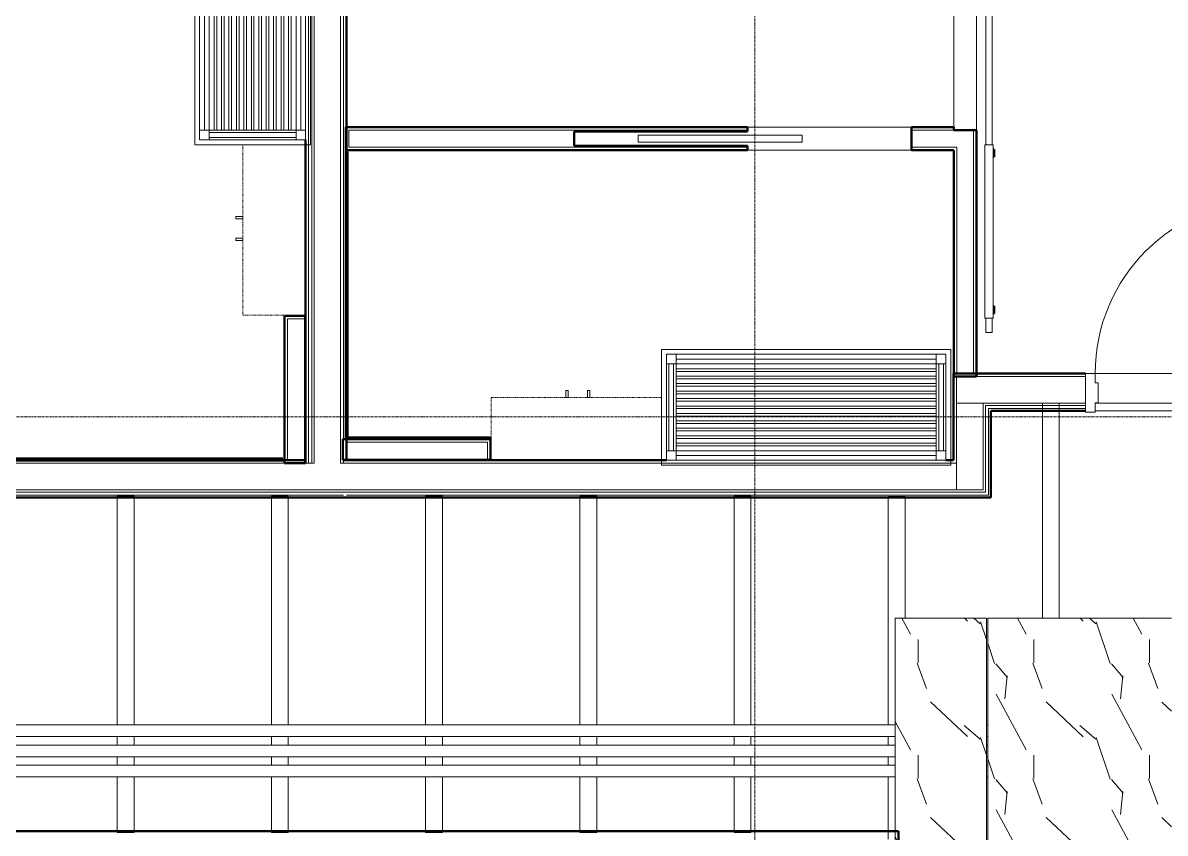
# Model space of a CAD drawing. Header units: inches. Extents: x -4235 to -464, y 9706 to 12338.
# Drawn here: x -2979.3 to -2742.2, y 10380.8 to 10549 of the extents above; entities that cross this region are included whole.
import ezdxf

# ---------------------------------------------------------------- set-up
doc = ezdxf.new("R2010")
doc.units = ezdxf.units.IN
doc.header["$MEASUREMENT"] = 0
doc.linetypes.add('Dash', pattern=[0.25, 0.125, -0.125])
doc.linetypes.add('Grid Line 1_2_', pattern=[0.875, 0.5, -0.125, 0.125, -0.125])
for name, color, linetype, lineweight in [('0-1', 7, 'Continuous', 5), ('0-2', 10, 'Continuous', 9), ('A-CLNG-1', 254, 'Continuous', 9), ('A-CLNG-2', 10, 'Continuous', 9), ('A-CLNG-PATT-1', 253, 'Continuous', 13), ('A-DOOR-1', 10, 'Continuous', 9), ('A-DOOR-2', 50, 'Continuous', 20), ('A-DOOR-3', 7, 'Continuous', 50), ('A-DOOR-FRAM-3', 50, 'Continuous', 20), ('A-FLOR-3', 192, 'Continuous', 9), ('A-WALL-1', 7, 'Continuous', 50), ('A-WALL-2', 250, 'Continuous', 13), ('A-WALL-3', 10, 'Continuous', 9), ('A-WALL-4', 254, 'Continuous', 9), ('I-WALL-1', 7, 'Continuous', 50), ('I-WALL-2', 10, 'Continuous', 9), ('I-WALL-3', 254, 'Continuous', 9), ('P-PIPE-1', 10, 'Continuous', 9), ('Q-CASE-1', 254, 'Continuous', 9), ('Q-CASE-2', 10, 'Continuous', 9), ('Q-CASE-3', 254, 'Dash', 9), ('Q-CASE-4', 10, 'Dash', 9), ('S-BEAM', 12, 'Continuous', 9), ('S-GRID-1', 1, 'Grid Line 1_2_', 9)]:
    doc.layers.add(name, color=color, linetype=linetype, lineweight=lineweight)

# ---------------------------------------------------------------- blocks, each defined once
blk = doc.blocks.new('BARN - FLUSH - 3-0 x 7-0 BARN DOOR-2961666-BACKGROUND - RCP - 1ST FLOOR')
at = {"layer": 'A-DOOR-1'}
for p, q in [((-57, -4.32), (-60, -4.32)), ((-60, -4.32), (-60, -4.95)), ((-57, -5.82), (-57, -4.07)), ((-57, -4.07), (-21, -4.07)), ((-21, -4.07), (-21, -5.82)), ((21, -4.32), (-21, -4.32)), ((21, -4.95), (21, -4.32)), ((-60, -4.95), (-60, -5.57)), ((-60, -5.57), (-57, -5.57)), ((-21, -5.82), (-57, -5.82)), ((-21, -5.57), (21, -5.57)), ((21, -5.57), (21, -4.95))]:
    blk.add_line(p, q, dxfattribs=at)
at = {"layer": 'A-DOOR-3'}
for p, q in [((-56, -6), (-56, -5.82)), ((-54.5, -6), (-56, -6)), ((-54.5, -5.82), (-54.5, -6)), ((-23.5, -6), (-23.5, -5.82)), ((-22, -6), (-23.5, -6)), ((-22, -5.82), (-22, -6))]:
    blk.add_line(p, q, dxfattribs=at)
blk = doc.blocks.new('POCKET - FLUSH - 2-10 x 6-8-2882530-BACKGROUND - RCP - 1ST FLOOR')
at = {"layer": 'A-DOOR-2'}
for p, q in [((-39.67, -0.75), (-39.67, 0.75)), ((-39.67, 0.75), (-5.67, 0.75)), ((-5.67, 0.75), (-5.67, -0.75)), ((-5.67, -0.75), (-39.67, -0.75))]:
    blk.add_line(p, q, dxfattribs=at)
blk = doc.blocks.new('Bath Vanity - Bath Vanity 60_-3150019-BACKGROUND - RCP - 1ST FLOOR')
at = {"layer": 'Q-CASE-1'}
for p, q in [((-29.26, 0), (-29.26, 1)), ((30.74, 1), (30.74, 0)), ((30.74, 0), (-29.26, 0))]:
    blk.add_line(p, q, dxfattribs=at)
at = {"layer": 'Q-CASE-2'}
for p, q in [((-29.26, 1), (-29.26, 24)), ((-29.26, 24), (30.74, 24)), ((30.74, 24), (30.74, 1)), ((-28.26, 21), (-28.26, 23)), ((-28.26, 23), (-26.26, 23)), ((-26.26, 23), (27.74, 23)), ((-26.26, 23), (-26.26, 21)), ((-26.26, 22), (27.74, 22)), ((27.74, 21), (27.74, 23)), ((27.74, 23), (29.74, 23)), ((29.74, 23), (29.74, 21)), ((-28.26, 21), (-28.26, 3)), ((-26.26, 21), (-28.26, 21)), ((-27.76, 21), (-27.76, 3)), ((-26.76, 21), (-26.76, 3)), ((27.74, 21), (-26.26, 21)), ((-26.26, 21), (-26.26, 3)), ((-26.26, 20), (27.74, 20)), ((27.74, 19.45), (-26.26, 19.45)), ((27.74, 21), (27.74, 3)), ((29.74, 21), (27.74, 21)), ((28.24, 21), (28.24, 3)), ((29.24, 21), (29.24, 3)), ((29.74, 21), (29.74, 3)), ((-26.26, 18.45), (27.74, 18.45)), ((27.74, 17.91), (-26.26, 17.91)), ((-26.26, 16.91), (27.74, 16.91)), ((27.74, 16.36), (-26.26, 16.36)), ((-26.26, 15.36), (27.74, 15.36)), ((27.74, 14.82), (-26.26, 14.82)), ((-26.26, 13.82), (27.74, 13.82)), ((27.74, 13.27), (-26.26, 13.27)), ((-26.26, 12.27), (27.74, 12.27)), ((27.74, 11.73), (-26.26, 11.73)), ((-26.26, 10.73), (27.74, 10.73)), ((27.74, 10.18), (-26.26, 10.18)), ((-26.26, 9.18), (27.74, 9.18)), ((27.74, 8.64), (-26.26, 8.64)), ((-26.26, 7.64), (27.74, 7.64)), ((27.74, 7.09), (-26.26, 7.09)), ((-26.26, 6.09), (27.74, 6.09)), ((27.74, 5.55), (-26.26, 5.55)), ((-28.26, 1), (-28.26, 3)), ((-28.26, 3), (-26.26, 3)), ((-26.26, 4.55), (27.74, 4.55)), ((27.74, 4), (-26.26, 4)), ((-26.26, 3), (27.74, 3)), ((-26.26, 3), (-26.26, 1)), ((27.74, 1), (27.74, 3)), ((27.74, 3), (29.74, 3)), ((29.74, 3), (29.74, 1)), ((-26.26, 1), (-28.26, 1)), ((-26.26, 2), (27.74, 2)), ((-26.26, 1), (27.74, 1)), ((29.74, 1), (27.74, 1))]:
    blk.add_line(p, q, dxfattribs=at)
blk = doc.blocks.new('300 Series Wall Hung Cabinet_326 - 36_-V87-BACKGROUND - RCP - 1ST FLOOR')
at = {"layer": 'Q-CASE-2'}
for p, q in [((-2.01, 14.69), (-2.5, 14.69)), ((-2.5, 14.69), (-2.5, 13.19)), ((-2.01, 13.19), (-2.01, 14.69)), ((2.49, 14.69), (2, 14.69)), ((2, 14.69), (2, 13.19)), ((2.49, 13.19), (2.49, 14.69)), ((-2.5, 13.19), (-2.01, 13.19)), ((2, 13.19), (2.49, 13.19))]:
    blk.add_line(p, q, dxfattribs=at)
at = {"layer": 'Q-CASE-3'}
blk.add_line((17.37, 0.19), (-18, 0.19), dxfattribs=at)
at = {"layer": 'Q-CASE-4'}
for p, q in [((-18, 0.19), (-18, 13.19)), ((-18, 13.19), (17.37, 13.19))]:
    blk.add_line(p, q, dxfattribs=at)
blk = doc.blocks.new('Bath Vanity - Bath Vanity 60_-V97-BACKGROUND - RCP - 1ST FLOOR')
at = {"layer": 'Q-CASE-1'}
for p, q in [((-29.26, 0), (-29.26, 1)), ((30.74, 1), (30.74, 0.38)), ((30.74, 0.35), (30.74, 0)), ((30.74, 0), (-29.26, 0))]:
    blk.add_line(p, q, dxfattribs=at)
at = {"layer": 'Q-CASE-2'}
for p, q in [((-29.26, 1), (-29.26, 24)), ((-29.26, 24), (30.74, 24)), ((30.74, 24), (30.74, 1)), ((-28.26, 21), (-28.26, 23)), ((-28.26, 23), (-26.26, 23)), ((-26.26, 23), (27.74, 23)), ((-26.26, 23), (-26.26, 21)), ((-26.26, 22), (27.74, 22)), ((27.74, 21), (27.74, 23)), ((27.74, 23), (29.74, 23)), ((29.74, 23), (29.74, 21)), ((-28.26, 21), (-28.26, 3)), ((-26.26, 21), (-28.26, 21)), ((-27.76, 21), (-27.76, 3)), ((-26.76, 21), (-26.76, 3)), ((27.74, 21), (-26.26, 21)), ((-26.26, 21), (-26.26, 3)), ((-26.26, 20), (27.74, 20)), ((27.74, 19.45), (-26.26, 19.45)), ((27.74, 21), (27.74, 3)), ((29.74, 21), (27.74, 21)), ((28.24, 21), (28.24, 3)), ((29.24, 21), (29.24, 3)), ((29.74, 21), (29.74, 3)), ((-26.26, 18.45), (27.74, 18.45)), ((27.74, 17.91), (-26.26, 17.91)), ((-26.26, 16.91), (27.74, 16.91)), ((27.74, 16.36), (-26.26, 16.36)), ((-26.26, 15.36), (27.74, 15.36)), ((27.74, 14.82), (-26.26, 14.82)), ((-26.26, 13.82), (27.74, 13.82)), ((27.74, 13.27), (-26.26, 13.27)), ((-26.26, 12.27), (27.74, 12.27)), ((27.74, 11.73), (-26.26, 11.73)), ((-26.26, 10.73), (27.74, 10.73)), ((27.74, 10.18), (-26.26, 10.18)), ((-26.26, 9.18), (27.74, 9.18)), ((27.74, 8.64), (-26.26, 8.64)), ((-26.26, 7.64), (27.74, 7.64)), ((27.74, 7.09), (-26.26, 7.09)), ((-26.26, 6.09), (27.74, 6.09)), ((27.74, 5.55), (-26.26, 5.55)), ((-28.26, 1), (-28.26, 3)), ((-28.26, 3), (-26.26, 3)), ((-26.26, 4.55), (27.74, 4.55)), ((27.74, 4), (-26.26, 4)), ((-26.26, 3), (27.74, 3)), ((-26.26, 3), (-26.26, 1)), ((27.74, 1), (27.74, 3)), ((27.74, 3), (29.74, 3)), ((29.74, 3), (29.74, 1)), ((-26.26, 1), (-28.26, 1)), ((-26.26, 2), (27.74, 2)), ((-26.26, 1), (27.74, 1)), ((29.74, 1), (27.74, 1))]:
    blk.add_line(p, q, dxfattribs=at)
blk = doc.blocks.new('CTR - 1st Phase - Unit Layouts_rvt-1-BACKGROUND - RCP - 1ST FLOOR')
at = {"layer": 'A-WALL-1'}
for p, q in [((-2912.2, 10527.29), (-2828.87, 10527.29)), ((-2912.2, 10526.66), (-2912.2, 10527.29)), ((-2912.2, 10523.16), (-2912.2, 10526.66)), ((-2828.87, 10526.41), (-2864.87, 10526.41)), ((-2864.87, 10526.41), (-2864.87, 10523.41)), ((-2828.87, 10527.29), (-2828.87, 10526.41)), ((-2794.87, 10527.29), (-2786.07, 10527.29)), ((-2794.87, 10522.54), (-2794.87, 10527.29)), ((-2786.07, 10527.29), (-2786.07, 10526.66)), ((-2786.07, 10526.66), (-2781.32, 10526.66)), ((-2781.32, 10526.66), (-2781.32, 10475.54)), ((-2864.87, 10523.41), (-2828.87, 10523.41)), ((-2828.87, 10523.41), (-2828.87, 10522.54)), ((-2912.23, 10462.54), (-2912.23, 10522.54)), ((-2912.23, 10522.54), (-2911.86, 10522.54)), ((-2912.2, 10522.54), (-2912.2, 10523.16)), ((-2828.87, 10522.54), (-2912.2, 10522.54)), ((-2911.86, 10522.16), (-2911.86, 10462.91)), ((-2786.07, 10522.54), (-2794.87, 10522.54)), ((-2786.07, 10475.54), (-2786.07, 10522.54)), ((-2924.95, 10457.54), (-2924.95, 10488.16)), ((-2924.95, 10488.16), (-2924.32, 10488.16)), ((-2924.32, 10488.16), (-2920.82, 10488.16)), ((-2920.82, 10488.16), (-2920.57, 10488.16)), ((-2920.57, 10488.16), (-2920.57, 10457.54)), ((-2785.45, 10475.54), (-2786.07, 10475.54)), ((-2781.95, 10475.54), (-2785.45, 10475.54)), ((-2781.32, 10475.54), (-2781.95, 10475.54)), ((-2912.83, 10462.54), (-2882.2, 10462.54)), ((-2912.83, 10461.91), (-2912.83, 10462.54)), ((-2912.83, 10458.41), (-2912.83, 10461.91)), ((-2911.86, 10462.54), (-2912.23, 10462.54)), ((-2911.86, 10462.91), (-2882.23, 10462.91)), ((-2882.23, 10462.54), (-2911.86, 10462.54)), ((-2882.23, 10462.91), (-2882.23, 10462.54)), ((-2882.2, 10462.54), (-2882.2, 10461.91)), ((-2882.2, 10461.91), (-2882.2, 10458.41)), ((-2924.95, 10458.13), (-2984.95, 10458.13)), ((-2984.57, 10458.51), (-2925.32, 10458.51)), ((-2924.95, 10458.51), (-2924.95, 10458.13)), ((-2924.32, 10457.54), (-2924.95, 10457.54)), ((-2920.82, 10457.54), (-2924.32, 10457.54)), ((-2920.57, 10457.54), (-2920.82, 10457.54)), ((-2912.83, 10458.16), (-2912.83, 10458.41)), ((-2882.2, 10458.16), (-2912.83, 10458.16)), ((-2882.2, 10458.41), (-2882.2, 10458.16))]:
    blk.add_line(p, q, dxfattribs=at)
at = {"layer": 'A-WALL-2'}
for p, q in [((-2828.87, 10526.66), (-2911.58, 10526.66)), ((-2911.58, 10523.16), (-2911.58, 10526.66)), ((-2786.07, 10526.66), (-2794.87, 10526.66)), ((-2781.95, 10476.16), (-2781.95, 10526.66)), ((-2828.87, 10523.16), (-2911.58, 10523.16)), ((-2786.07, 10523.16), (-2794.87, 10523.16)), ((-2785.45, 10523.16), (-2786.07, 10523.16)), ((-2785.45, 10476.16), (-2785.45, 10523.16)), ((-2920.82, 10487.54), (-2920.82, 10488.16)), ((-2920.82, 10488.16), (-2920.82, 10487.54)), ((-2924.32, 10487.54), (-2920.82, 10487.54)), ((-2924.32, 10487.54), (-2924.32, 10458.16)), ((-2920.82, 10487.54), (-2920.82, 10458.16)), ((-2781.95, 10476.16), (-2785.45, 10476.16)), ((-2882.83, 10461.91), (-2912.2, 10461.91)), ((-2912.2, 10458.41), (-2912.2, 10461.91)), ((-2882.83, 10461.91), (-2882.83, 10458.41)), ((-2920.82, 10458.16), (-2924.32, 10458.16)), ((-2920.82, 10457.54), (-2920.82, 10458.16)), ((-2920.82, 10458.16), (-2920.82, 10457.54)), ((-2912.83, 10458.41), (-2912.2, 10458.41)), ((-2912.2, 10458.41), (-2912.83, 10458.41)), ((-2882.83, 10458.41), (-2912.2, 10458.41)), ((-2882.83, 10458.41), (-2882.2, 10458.41)), ((-2882.2, 10458.41), (-2882.83, 10458.41))]:
    blk.add_line(p, q, dxfattribs=at)
at = {"layer": 'A-WALL-3'}
for p, q in [((-2786.07, 10562.66), (-2786.07, 10527.29)), ((-2781.32, 10526.66), (-2781.32, 10562.66)), ((-2794.87, 10527.29), (-2828.87, 10527.29)), ((-2828.87, 10522.54), (-2794.87, 10522.54)), ((-2924.95, 10458.16), (-2924.95, 10488.13)), ((-2920.57, 10488.16), (-2920.57, 10458.16)), ((-2912.83, 10462.54), (-2912.23, 10462.54)), ((-2912.83, 10458.16), (-2912.83, 10462.54)), ((-2912.23, 10462.54), (-2912.08, 10462.54)), ((-2912.08, 10462.54), (-2882.23, 10462.54)), ((-2924.95, 10457.54), (-2924.95, 10458.13)), ((-2920.57, 10457.54), (-2924.95, 10457.54)), ((-2920.57, 10458.16), (-2920.57, 10457.54)), ((-2882.2, 10458.16), (-2912.83, 10458.16))]:
    blk.add_line(p, q, dxfattribs=at)
at = {"layer": 'A-WALL-4'}
for p, q in [((-2864.87, 10523.41), (-2864.87, 10526.41)), ((-2864.87, 10526.41), (-2828.87, 10526.41)), ((-2828.87, 10526.41), (-2828.87, 10527.29)), ((-2794.87, 10527.29), (-2794.87, 10522.54)), ((-2786.07, 10527.29), (-2786.07, 10526.66)), ((-2781.32, 10526.66), (-2786.07, 10526.66)), ((-2828.87, 10523.41), (-2864.87, 10523.41)), ((-2828.87, 10522.54), (-2828.87, 10523.41)), ((-2920.57, 10488.16), (-2924.95, 10488.16)), ((-2882.2, 10458.16), (-2882.2, 10462.54))]:
    blk.add_line(p, q, dxfattribs=at)
at = {"layer": '0-2'}
for name, p, rotation in [('Bath Vanity - Bath Vanity 60_-3150019-BACKGROUND - RCP - 1ST FLOOR', (-2919.57, 10552.93), 90.00000000017424), ('BARN - FLUSH - 3-0 x 7-0 BARN DOOR-2961666-BACKGROUND - RCP - 1ST FLOOR', (-2783.7, 10544.66), 89.99999999999835), ('300 Series Wall Hung Cabinet_326 - 36_-V87-BACKGROUND - RCP - 1ST FLOOR', (-2920.39, 10506.29), 89.99999999999636)]:
    blk.add_blockref(name, p, dxfattribs=dict(at, rotation=rotation))
for name, p in [('POCKET - FLUSH - 2-10 x 6-8-2882530-BACKGROUND - RCP - 1ST FLOOR', (-2811.87, 10524.91)), ('Bath Vanity - Bath Vanity 60_-V97-BACKGROUND - RCP - 1ST FLOOR', (-2817.44, 10457.16)), ('300 Series Wall Hung Cabinet_326 - 36_-V87-BACKGROUND - RCP - 1ST FLOOR', (-2864.08, 10457.98))]:
    blk.add_blockref(name, p, dxfattribs=at)
blk = doc.blocks.new('HOLLOW METAL - UNIT DOOR-2191978-BACKGROUND - RCP - 1ST FLOOR')
at = {"layer": 'A-DOOR-1'}
blk.add_arc((18, 4.125), 36, 90, 180, dxfattribs=at)
at = {"layer": 'A-DOOR-2'}
for p, q in [((18, 40.125), (16.25, 40.125)), ((16.25, 40.125), (16.25, 4.125)), ((18, 4.125), (18, 40.125)), ((16.25, 4.125), (18, 4.125))]:
    blk.add_line(p, q, dxfattribs=at)
at = {"layer": 'A-DOOR-FRAM-3'}
for p, q in [((-18, 4.125), (-20, 4.125)), ((-20, 4.125), (-20, -3.875)), ((-18, 2.1875), (-18, 4.125)), ((18, 4.125), (18, 2.1875)), ((20, 4.125), (18, 4.125)), ((20, -3.875), (20, 4.125)), ((-17.375, 2.1875), (-18, 2.1875)), ((-17.375, -1.9375), (-17.375, 2.1875)), ((18, 2.1875), (17.375, 2.1875)), ((17.375, 2.1875), (17.375, -1.9375)), ((-18, -3.875), (-18, -1.9375)), ((-18, -1.9375), (-17.375, -1.9375)), ((17.375, -1.9375), (18, -1.9375)), ((18, -1.9375), (18, -3.875)), ((-20, -3.875), (-18, -3.875)), ((18, -3.875), (20, -3.875))]:
    blk.add_line(p, q, dxfattribs=at)
blk = doc.blocks.new('CTR - 1st Phase - Common Walls_rvt-1-BACKGROUND - RCP - 1ST FLOOR')
at = {"layer": 'A-CLNG-PATT-1'}
h = blk.add_hatch(dxfattribs=at)
h.set_pattern_fill('FP_4', color=256, style=0, pattern_type=2)
h.set_pattern_definition([(108.435, (6.24, 0), (-23.9995167, 47.999875), [9.107, -66.787]), (139.399, (3.36, 8.64), (-144.0005735, 119.9994401), [4.425, -216.844]), (136.848, (24, 11.52), (-360.00235884, 335.99803914), [10.527, -515.834]), (109.983, (16.32, 18.72), (-71.99926767, 192.0004429), [5.618, -275.295]), (90, (14.4, 0), (-24, 24), [4.8, -19.2]), (118.443, (14.4, 4.8), (168.00080613, -311.999948405), [13.101, -641.971]), (84.289, (8.16, 16.32), (-24.00143285, -215.9997167), [4.824, -236.373]), (129.806, (8.64, 21.12), (96.0006462, -119.9991583), [3.749, -183.697])])
h.paths.add_polyline_path([(-2740.88, 10361.78), (-2740.88, 10425.39), (-2779.03, 10425.39), (-2779.03, 10361.78), (-2743.2, 10361.78), (-2743.2, 10363.41), (-2741.2, 10363.41), (-2741.2, 10361.78)], flags=0)
h.paths.add_polyline_path([(-2797.77, 10361.78), (-2781.2, 10361.78), (-2781.2, 10363.41), (-2779.28, 10363.41), (-2779.28, 10425.39), (-2798.23, 10425.39), (-2798.23, 10361.78), (-2798.02, 10361.78)], flags=0)
h.paths.add_polyline_path([(-2721.68, 10382.41), (-2721.68, 10425.39), (-2740.63, 10425.39), (-2740.63, 10382.41), (-2729.47, 10382.41)], flags=0)
at = {"layer": 'A-CLNG-1'}
blk.add_line((-2798.23, 10361.78), (-2798.23, 10381.16), dxfattribs=at)
at = {"layer": 'A-CLNG-2'}
for p, q in [((-2798.23, 10381.16), (-2798.23, 10425.39)), ((-2798.23, 10425.39), (-2779.28, 10425.39)), ((-2779.28, 10425.39), (-2779.28, 10363.41)), ((-2779.03, 10363.16), (-2779.03, 10425.39)), ((-2779.03, 10425.39), (-2740.88, 10425.39))]:
    blk.add_line(p, q, dxfattribs=at)
at = {"layer": 'A-WALL-2'}
for p, q in [((-2919.95, 10457.54), (-2919.95, 10813.49)), ((-2919.32, 10457.54), (-2919.32, 10813.49)), ((-2918.82, 10457.54), (-2918.82, 10813.49)), ((-2913.32, 10457.54), (-2913.32, 10813.49)), ((-2912.7, 10457.54), (-2912.7, 10813.49)), ((-2785.47, 10475.54), (-2758.72, 10475.54)), ((-2785.47, 10475.54), (-2785.47, 10470.04)), ((-2785.47, 10470.04), (-2785.47, 10468.41)), ((-2779.97, 10470.04), (-2758.72, 10470.04)), ((-2779.97, 10470.04), (-2779.97, 10469.54)), ((-2779.97, 10469.54), (-2779.97, 10468.41)), ((-2779.47, 10469.54), (-2758.72, 10469.54)), ((-2779.47, 10469.54), (-2779.47, 10468.91)), ((-2779.47, 10468.91), (-2779.47, 10468.41)), ((-2778.85, 10468.91), (-2758.72, 10468.91)), ((-2778.85, 10468.91), (-2778.85, 10468.41)), ((-2785.47, 10457.54), (-2785.47, 10468.41)), ((-2779.97, 10452.04), (-2779.97, 10468.41)), ((-2779.47, 10451.54), (-2779.47, 10468.41)), ((-2778.85, 10450.91), (-2778.85, 10468.41)), ((-2920.57, 10457.54), (-3018.77, 10457.54)), ((-2920.57, 10457.54), (-2919.95, 10457.54)), ((-2919.95, 10457.54), (-2919.32, 10457.54)), ((-2919.32, 10457.54), (-2918.82, 10457.54)), ((-2912.7, 10457.54), (-2913.32, 10457.54)), ((-2912.07, 10457.54), (-2912.7, 10457.54)), ((-2786.1, 10457.54), (-2912.07, 10457.54)), ((-2786.1, 10457.54), (-2785.47, 10457.54)), ((-2920.57, 10452.04), (-3018.77, 10452.04)), ((-2920.57, 10451.54), (-3018.77, 10451.54)), ((-2920.57, 10450.91), (-3018.77, 10450.91)), ((-2920.57, 10452.04), (-2918.82, 10452.04)), ((-2920.57, 10451.54), (-2913.32, 10451.54)), ((-2920.57, 10450.91), (-2913.32, 10450.91)), ((-2918.82, 10452.04), (-2913.32, 10452.04)), ((-2912.07, 10452.04), (-2913.32, 10452.04)), ((-2913.32, 10451.54), (-2912.7, 10451.54)), ((-2912.7, 10451.54), (-2913.32, 10451.54)), ((-2913.32, 10450.91), (-2912.7, 10450.91)), ((-2912.07, 10451.54), (-2912.7, 10451.54)), ((-2786.1, 10452.04), (-2912.07, 10452.04)), ((-2786.1, 10451.54), (-2912.07, 10451.54)), ((-2786.1, 10450.91), (-2912.07, 10450.91)), ((-2786.1, 10452.04), (-2785.47, 10452.04)), ((-2786.1, 10451.54), (-2779.97, 10451.54)), ((-2786.1, 10450.91), (-2779.47, 10450.91)), ((-2785.47, 10452.04), (-2779.97, 10452.04)), ((-2779.97, 10451.54), (-2779.47, 10451.54)), ((-2779.47, 10450.91), (-2778.85, 10450.91))]:
    blk.add_line(p, q, dxfattribs=at)
at = {"layer": 'I-WALL-1'}
for p, q in [((-2912.07, 10813.49), (-2912.07, 10458.16)), ((-2920.57, 10458.16), (-2920.57, 10524.66)), ((-2786.1, 10475.54), (-2786.1, 10476.16)), ((-2786.1, 10476.16), (-2758.72, 10476.16)), ((-2786.1, 10468.41), (-2786.1, 10475.54)), ((-2786.1, 10458.16), (-2786.1, 10468.41)), ((-2758.72, 10468.41), (-2778.35, 10468.41)), ((-2778.35, 10468.41), (-2778.35, 10450.41)), ((-3018.77, 10458.16), (-2920.57, 10458.16)), ((-2912.07, 10458.16), (-2845.7, 10458.16)), ((-2787.7, 10458.16), (-2786.1, 10458.16)), ((-2920.57, 10450.41), (-3018.77, 10450.41)), ((-2912.07, 10450.41), (-2920.57, 10450.41)), ((-2786.1, 10450.41), (-2912.07, 10450.41)), ((-2778.85, 10450.41), (-2786.1, 10450.41)), ((-2778.35, 10450.41), (-2778.85, 10450.41)), ((-3065.75, 10381.16), (-2805.27, 10381.16)), ((-2805.27, 10381.16), (-2798.02, 10381.16)), ((-2798.02, 10381.16), (-2797.52, 10381.16)), ((-2797.52, 10381.16), (-2797.52, 10363.16))]:
    blk.add_line(p, q, dxfattribs=at)
at = {"layer": 'I-WALL-2'}
for p, q in [((-2758.72, 10468.41), (-2758.72, 10476.16)), ((-2722.47, 10476.16), (-2756.72, 10476.16)), ((-2756.72, 10468.41), (-2720.72, 10468.41))]:
    blk.add_line(p, q, dxfattribs=at)
at = {"layer": 'I-WALL-3'}
for p, q in [((-2758.72, 10468.41), (-2778.35, 10468.41)), ((-2778.35, 10468.41), (-2778.35, 10450.41)), ((-2720.72, 10468.41), (-2756.72, 10468.41)), ((-2920.57, 10450.41), (-3007.91, 10450.41)), ((-2920.57, 10450.41), (-2912.07, 10450.41)), ((-2786.1, 10450.41), (-2912.07, 10450.41)), ((-2786.1, 10450.41), (-2778.35, 10450.41)), ((-3065.75, 10381.16), (-2805.27, 10381.16)), ((-2798.23, 10381.16), (-2805.27, 10381.16))]:
    blk.add_line(p, q, dxfattribs=at)
at = {"layer": 'P-PIPE-1'}
for p, q in [((-3435.32, 10403.25), (-2798.23, 10403.25)), ((-2779.28, 10403.25), (-2779.03, 10403.25)), ((-2798.23, 10400.87), (-3435.32, 10400.87)), ((-2779.03, 10400.87), (-2779.28, 10400.87)), ((-3435.32, 10399.01), (-2798.23, 10399.01)), ((-2779.28, 10399.01), (-2779.03, 10399.01)), ((-2798.23, 10396.63), (-3435.32, 10396.63)), ((-2779.03, 10396.63), (-2779.28, 10396.63)), ((-3435.32, 10394.88), (-2798.23, 10394.88)), ((-2779.28, 10394.88), (-2779.03, 10394.88)), ((-2798.23, 10392.5), (-3435.32, 10392.5)), ((-2779.03, 10392.5), (-2779.28, 10392.5))]:
    blk.add_line(p, q, dxfattribs=at)
at = {"layer": '0-2'}
blk.add_blockref('HOLLOW METAL - UNIT DOOR-2191978-BACKGROUND - RCP - 1ST FLOOR', (-2738.72, 10472.04), dxfattribs=at)
blk = doc.blocks.new('Dimension Lumber - LVL - 3_5X5_5-2690764-BACKGROUND - RCP - 1ST FLOOR')
at = {"layer": 'S-BEAM'}
for p, q in [((-54.25, 1.75), (-52.62, 1.75)), ((-52.62, 1.75), (-9.6, 1.75)), ((54.01, 1.75), (54.25, 1.75)), ((-54.25, -1.75), (-52.62, -1.75)), ((-52.62, -1.75), (-9.6, -1.75)), ((54.01, -1.75), (54.25, -1.75))]:
    blk.add_line(p, q, dxfattribs=at)
blk = doc.blocks.new('Dimension Lumber - LVL - 3_5X5_5-V202-BACKGROUND - RCP - 1ST FLOOR')
at = {"layer": 'S-BEAM'}
for p, q in [((-45.37, 1.75), (-45.37, -1.75)), ((-45.37, 1.75), (-45.14, 1.75)), ((-45.1, 1.75), (-20.07, 1.75)), ((43.53, 1.75), (43.78, 1.75)), ((-45.37, -1.75), (-45.1, -1.75)), ((-45.1, -1.75), (2.07, -1.75)), ((4.44, -1.75), (6.31, -1.75)), ((8.68, -1.75), (10.44, -1.75)), ((12.81, -1.75), (24.15, -1.75)), ((24.15, -1.75), (25.78, -1.75))]:
    blk.add_line(p, q, dxfattribs=at)
blk = doc.blocks.new('Dimension Lumber - LVL - 3_5X5_5-2690765-BACKGROUND - RCP - 1ST FLOOR')
at = {"layer": 'S-BEAM'}
for p, q in [((-34.9, 1.75), (-34.9, -1.75)), ((-34.9, 1.75), (-34.62, 1.75)), ((-34.62, 1.75), (12.54, 1.75)), ((14.92, 1.75), (16.78, 1.75)), ((19.16, 1.75), (20.91, 1.75)), ((23.29, 1.75), (34.63, 1.75)), ((34.67, 1.75), (34.9, 1.75)), ((34.9, -1.75), (34.9, 1.75)), ((-34.9, -1.75), (-34.62, -1.75)), ((-34.62, -1.75), (12.54, -1.75)), ((14.92, -1.75), (16.78, -1.75)), ((19.16, -1.75), (20.91, -1.75)), ((23.29, -1.75), (34.63, -1.75)), ((34.63, -1.75), (34.9, -1.75))]:
    blk.add_line(p, q, dxfattribs=at)
blk = doc.blocks.new('Dimension Lumber - LVL - 3_5X5_5-V203-BACKGROUND - RCP - 1ST FLOOR')
at = {"layer": 'S-BEAM'}
for p, q in [((-34.9, 1.75), (-34.9, -1.75)), ((-34.9, 1.75), (-34.62, 1.75)), ((-34.62, 1.75), (12.54, 1.75)), ((14.92, 1.75), (16.78, 1.75)), ((19.16, 1.75), (20.91, 1.75)), ((23.29, 1.75), (34.63, 1.75)), ((34.63, 1.75), (34.9, 1.75)), ((34.9, -1.75), (34.9, 1.75)), ((-34.9, -1.75), (-34.62, -1.75)), ((-34.62, -1.75), (12.54, -1.75)), ((14.92, -1.75), (16.78, -1.75)), ((19.16, -1.75), (20.91, -1.75)), ((23.29, -1.75), (34.63, -1.75)), ((34.63, -1.75), (34.9, -1.75))]:
    blk.add_line(p, q, dxfattribs=at)
blk = doc.blocks.new('Dimension Lumber - LVL - 3_5X5_5-V204-BACKGROUND - RCP - 1ST FLOOR')
at = {"layer": 'S-BEAM'}
for p, q in [((-34.9, 1.75), (-34.9, -1.75)), ((-34.9, 1.75), (-34.64, 1.75)), ((-34.62, 1.75), (12.54, 1.75)), ((14.92, 1.75), (16.78, 1.75)), ((19.16, 1.75), (20.91, 1.75)), ((23.29, 1.75), (34.63, 1.75)), ((34.63, 1.75), (34.9, 1.75)), ((34.9, -1.75), (34.9, 1.75)), ((-34.9, -1.75), (-34.66, -1.75)), ((-34.62, -1.75), (12.54, -1.75)), ((14.92, -1.75), (16.78, -1.75)), ((19.16, -1.75), (20.91, -1.75)), ((23.29, -1.75), (34.63, -1.75)), ((34.63, -1.75), (34.86, -1.75))]:
    blk.add_line(p, q, dxfattribs=at)

msp = doc.modelspace()

# ---------------------------------------------------------------- linework, layer by layer
at = {"layer": 'A-FLOR-3'}
for p, q in [((-2758.72, 10470.04), (-2785.47, 10470.04)), ((-2785.47, 10470.04), (-2785.47, 10452.04)), ((-2720.72, 10470.04), (-2756.72, 10470.04)), ((-2785.47, 10452.04), (-3024.9, 10452.04))]:
    msp.add_line(p, q, dxfattribs=at)
at = {"layer": 'S-GRID-1'}
for p, q in [((-2827.32, 9836.18), (-2827.32, 12288.89)), ((-464.45, 10467.19), (-4185.7, 10467.19))]:
    msp.add_line(p, q, dxfattribs=at)

# ---------------------------------------------------------------- block references
at = {"layer": '0-1'}
for name in ['CTR - 1st Phase - Unit Layouts_rvt-1-BACKGROUND - RCP - 1ST FLOOR', 'CTR - 1st Phase - Common Walls_rvt-1-BACKGROUND - RCP - 1ST FLOOR']:
    msp.add_blockref(name, (0, 0), dxfattribs=at)
at = {"layer": 'S-BEAM', "rotation": 270}
for name, p in [('Dimension Lumber - LVL - 3_5X5_5-2690764-BACKGROUND - RCP - 1ST FLOOR', (-2765.92, 10415.79)), ('Dimension Lumber - LVL - 3_5X5_5-V203-BACKGROUND - RCP - 1ST FLOOR', (-2957.92, 10415.79)), ('Dimension Lumber - LVL - 3_5X5_5-V204-BACKGROUND - RCP - 1ST FLOOR', (-2925.92, 10415.79)), ('Dimension Lumber - LVL - 3_5X5_5-V203-BACKGROUND - RCP - 1ST FLOOR', (-2893.92, 10415.79)), ('Dimension Lumber - LVL - 3_5X5_5-V203-BACKGROUND - RCP - 1ST FLOOR', (-2861.92, 10415.79)), ('Dimension Lumber - LVL - 3_5X5_5-2690765-BACKGROUND - RCP - 1ST FLOOR', (-2829.92, 10415.79)), ('Dimension Lumber - LVL - 3_5X5_5-V202-BACKGROUND - RCP - 1ST FLOOR', (-2797.92, 10405.31))]:
    msp.add_blockref(name, p, dxfattribs=at)

doc.saveas('drawing.dxf')
